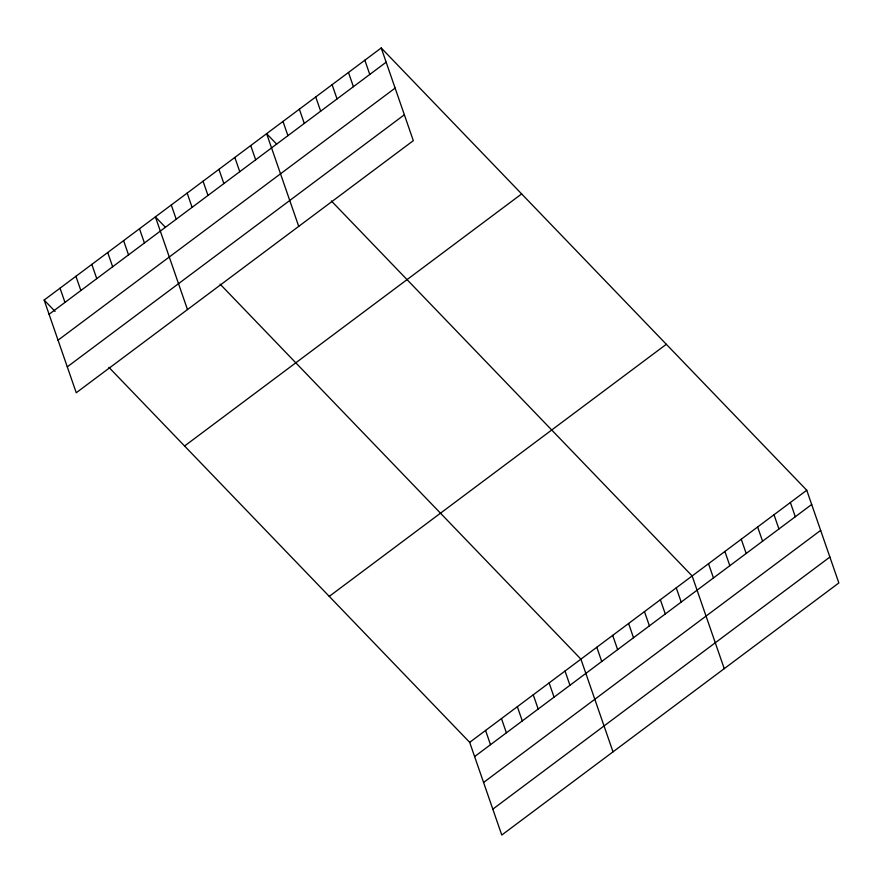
<?xml version="1.0" encoding="UTF-8"?>
<svg xmlns="http://www.w3.org/2000/svg" width="883" height="883" viewBox="0 0 883 883"><rect width="100%" height="100%" fill="white"/><g stroke="black" fill="none" stroke-linecap="round" stroke-linejoin="round"><path stroke-width="1.32" d="M381.224 47.969L413.321 140.662L76.247 392.758L44.15 300.054L381.224 47.969L806.753 490.242L838.85 582.946L501.776 835.031L469.679 742.338L108.896 367.339M49.084 314.293L386.147 62.207M58.046 340.187L395.12 88.101M67.285 366.864L404.359 114.779M184.569 446.003L521.643 193.918M329.26 596.378L666.323 344.293M469.679 742.338L806.753 490.242M474.613 756.576L811.676 504.491M483.575 782.47L820.649 530.385M492.813 809.148L829.888 557.052M276.644 144.106L266.622 133.675L298.719 226.379M331.357 200.96L692.151 575.959L724.248 668.652M165.419 227.284L155.386 216.865L187.483 309.569M220.121 284.149L580.915 659.148L613.012 751.841M44.15 300.054L55.088 311.423M790.373 502.493L795.307 516.732M774.005 514.734L778.938 528.972M757.636 526.974L762.57 541.224M741.256 539.226L746.19 553.464M724.888 551.467L729.822 565.705M708.519 563.707L713.453 577.957M676.257 587.835L681.19 602.085M660.363 599.723L665.296 613.961M644.469 611.61L649.402 625.848M628.586 623.497L633.519 637.736M612.692 635.374L617.625 649.623M596.798 647.261L601.731 661.499M364.845 60.21L369.778 74.448M565.021 671.025L569.954 685.274M348.476 72.45L353.41 86.7M549.127 682.912L554.06 697.151M332.107 84.702L337.041 98.94M533.244 694.8L538.177 709.038M315.728 96.942L320.661 111.181M517.35 706.687L522.283 720.925M299.359 109.183L304.293 123.432M501.456 718.563L506.389 732.802M282.99 121.435L287.924 135.673M485.573 730.451L490.495 744.689M250.728 145.563L255.662 159.801M234.834 157.439L239.768 171.688M218.94 169.326L223.874 183.565M203.057 181.214L207.991 195.452M187.163 193.09L192.097 207.339M171.269 204.977L176.203 219.216M139.492 228.752L144.426 242.991M123.598 240.629L128.532 254.878M107.715 252.516L112.649 266.754M91.821 264.403L96.755 278.642M75.927 276.28L80.861 290.529M60.044 288.167L64.967 302.405"/></g></svg>
